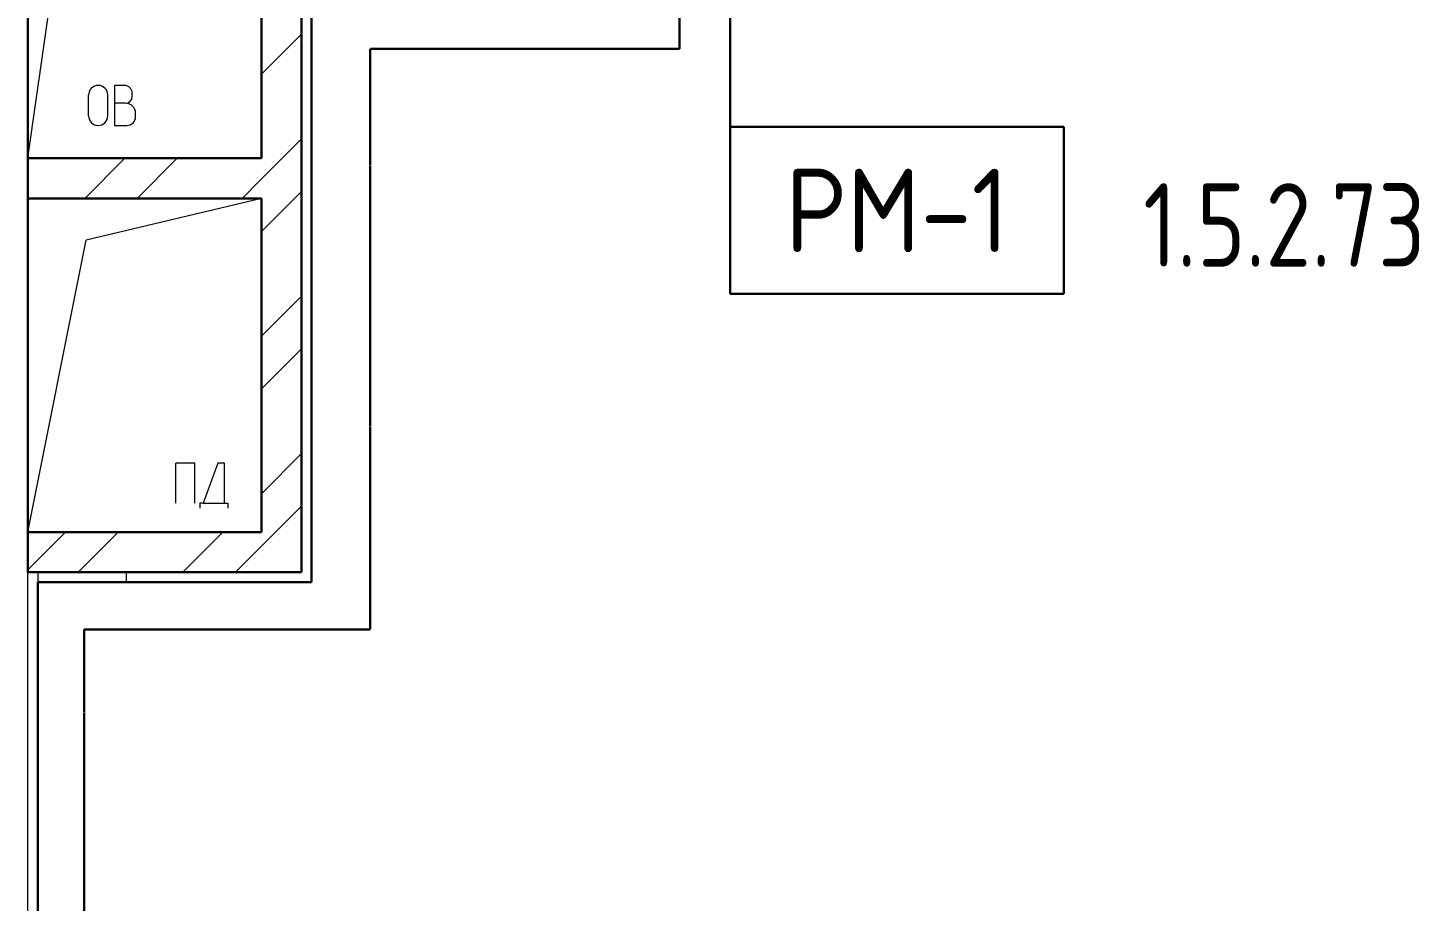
# Model space of a CAD drawing. Header units: millimetres. Extents: x -325553 to 627452, y -28539 to 738858.
# Drawn here: x -27475 to -23306, y 193539 to 196155 of the extents above; entities that cross this region are included whole.
import ezdxf
from ezdxf.enums import TextEntityAlignment as Align

# ---------------------------------------------------------------- set-up
doc = ezdxf.new("R2010")
doc.units = ezdxf.units.MM
doc.set_wipeout_variables(frame=1)
doc.linetypes.add('штриховаяX2', pattern=[1.5, 1, -0.5])
doc.layers.add('000_доп.МДУ', color=7, linetype='Continuous')
for name, color, linetype, lineweight in [('RC-Линии_связи-Адресные', 5, 'Continuous', 30), ('RC-Прочее_оборудование', 5, 'Continuous', 30), ('Стены внутренние', 7, 'Continuous', 18), ('Стены наружные', 7, 'Continuous', 18), ('Стены штриховка', 7, 'Continuous', 9)]:
    doc.layers.add(name, color=color, linetype=linetype, lineweight=lineweight)
doc.styles.add('ISOCPEUR', font='isocpeur.ttf', dxfattribs={"width": 0.9, "height": 350})
doc.styles.add('RubezhCAD', font='', dxfattribs={"oblique": 10})
doc.styles.get("Standard").update_dxf_attribs({"font": ''})
doc.styles.get('RubezhCAD').set_extended_font_data('GOST type A')
doc.styles.get('Standard').set_extended_font_data('GOST type B')

# ---------------------------------------------------------------- blocks, each defined once
blk = doc.blocks.new('1 этаж')
at = {"color": 251, "lineweight": 18, "true_color": 0x636466}
for p, q in [((-28215.8, 25506.3), (-28040.8, 26731.3)), ((-28033.6, 25633.4), (-28033.6, 25696)), ((-27976.2, 25633.4), (-27976.2, 25696)), ((-27926.1, 25724.7), (-27956.1, 25724.7)), ((-27956.1, 25724.7), (-27956.1, 25604.7)), ((-27902.8, 25691.4), (-27902.8, 25701.4)), ((-27922.8, 25671.4), (-27956.1, 25671.4)), ((-27956.1, 25604.7), (-27919.4, 25604.7)), ((-27892.8, 25631.4), (-27892.8, 25641.4)), ((-27515.8, 25386.3), (-28040.8, 25261.3)), ((-28215.8, 24386.3), (-28040.8, 25261.3)), ((-27715.2, 24592.7), (-27772.6, 24592.7)), ((-27772.6, 24472.7), (-27772.6, 24592.7)), ((-27715.2, 24472.7), (-27715.2, 24592.7)), ((-27646.4, 24592.7), (-27690.1, 24472.7)), ((-27626.7, 24592.7), (-27646.4, 24592.7)), ((-27626.7, 24472.7), (-27626.7, 24592.7)), ((-27700.1, 24472.7), (-27700.1, 24457.7)), ((-27690.1, 24472.7), (-27700.1, 24472.7)), ((-27690.1, 24472.7), (-27626.7, 24472.7)), ((-27626.7, 24472.7), (-27616.7, 24472.7)), ((-27616.7, 24472.7), (-27616.7, 24457.7))]:
    blk.add_line(p, q, dxfattribs=at)
for centre, radius, start, end in [((-28004.9, 25696), 28.7, 0, 180), ((-27926.1, 25701.4), 23.3, 0, 90), ((-27922.8, 25691.4), 20, 270, 0), ((-27922.8, 25641.4), 30, 0, 90), ((-28004.9, 25633.4), 28.7, 180, 0), ((-27919.4, 25631.4), 26.7, 270, 0)]:
    blk.add_arc(centre, radius, start, end, dxfattribs=at)
at = {"layer": 'Стены внутренние', "color": 251, "lineweight": 30, "true_color": 0x636466}
for p, q in [((-28215.8, 25506.3), (-28215.8, 26856.3)), ((-28215.8, 24386.3), (-28215.8, 25386.3))]:
    blk.add_line(p, q, dxfattribs=at)
at = {"layer": 'Стены внутренние', "color": 251, "true_color": 0x636466}
blk.add_line((-28215.8, 19611.3), (-28215.8, 24266.3), dxfattribs=at)
at = {"layer": 'Стены наружные', "color": 251, "lineweight": 30, "true_color": 0x636466}
for p, q in [((-27515.8, 26856.3), (-27515.8, 25506.3)), ((-27395.8, 24266.3), (-27395.8, 26676.3)), ((-27365.8, 24236.3), (-27365.8, 26676.3)), ((-27515.8, 25506.3), (-28215.8, 25506.3)), ((-28215.8, 25506.3), (-28215.8, 25386.3)), ((-28215.8, 25386.3), (-27515.8, 25386.3)), ((-27515.8, 25386.3), (-27515.8, 24386.3)), ((-27515.8, 24386.3), (-28215.8, 24386.3)), ((-28215.8, 24386.3), (-28215.8, 24266.3)), ((-27395.8, 24266.3), (-28215.8, 24266.3)), ((-28185.8, 19611.3), (-28185.8, 24236.3)), ((-28185.8, 24236.3), (-27365.8, 24236.3))]:
    blk.add_line(p, q, dxfattribs=at)
at = {"layer": 'Стены наружные', "color": 251, "linetype": 'Continuous', "lineweight": 9, "true_color": 0x636466}
for p, q in [((-27515.8, 25758.7), (-27395.8, 25878.7)), ((-27515.8, 25444.4), (-27395.8, 25564.4)), ((-28045.4, 25386.3), (-27925.4, 25506.3)), ((-27888.3, 25386.3), (-27768.3, 25506.3)), ((-27573.9, 25386.3), (-27515.8, 25444.4)), ((-27515.8, 25287.3), (-27395.8, 25407.3)), ((-27515.8, 24973), (-27395.8, 25093)), ((-27515.8, 24815.8), (-27395.8, 24935.8)), ((-27515.8, 24501.5), (-27395.8, 24621.5)), ((-27473.9, 24386.3), (-27395.8, 24464.3)), ((-28215.8, 24273), (-28102.5, 24386.3)), ((-28065.3, 24266.3), (-27945.3, 24386.3)), ((-27751, 24266.3), (-27631, 24386.3)), ((-27593.9, 24266.3), (-27473.9, 24386.3)), ((-27919.8, 24236.3), (-27919.8, 24266.3))]:
    blk.add_line(p, q, dxfattribs=at)
at = {"layer": 'Стены штриховка', "color": 251, "true_color": 0x636466}
blk.add_line((-28185.8, 24266.3), (-28185.8, 24236.3), dxfattribs=at)
blk = doc.blocks.new('РМ1')
at = {"layer": 'RC-Прочее_оборудование'}
blk.add_point((0, 0), dxfattribs=at)
blk.add_attdef('PSTN', text='', height=2.5, dxfattribs=at).set_placement((5.721, 2.541), align=Align.BOTTOM_CENTER)
blk.add_wipeout([(4.999, 2.501), (4.999, -2.501), (-4.999, -2.501), (-4.999, 2.501)]).dxf.layer = 'RC-Прочее_оборудование'
blk.add_wipeout([(-4.999, -2.501), (-4.999, 2.501), (4.999, 2.501), (4.999, -2.501)]).dxf.layer = 'RC-Прочее_оборудование'
for p, q in [((-4.999, 2.501), (4.999, 2.501)), ((-4.999, -2.501), (-4.999, 2.501)), ((-4.999, 2.501), (-4.999, 2.501)), ((4.999, 2.501), (4.999, -2.501)), ((4.999, -2.501), (-4.999, -2.501))]:
    blk.add_line(p, q, dxfattribs=at)
at = {"layer": 'RC-Прочее_оборудование', "ltscale": 100, "style": 'ISOCPEUR', "width": 0.9}
blk.add_text('РМ-1', height=2.5, dxfattribs=at).set_placement((0.001, -0.001), align=Align.MIDDLE)

msp = doc.modelspace()

# ---------------------------------------------------------------- linework, layer by layer
at = {"color": 1, "lineweight": 30}
msp.add_lwpolyline([(-25370.4, 195608.2), (-25370.4, 196274.5)], dxfattribs=at)
at = {"layer": 'RC-Линии_связи-Адресные', "color": 3, "linetype": 'штриховаяX2', "ltscale": 2}
for p, q in [((-25522.6, 196274.5), (-25522.6, 196092.3)), ((-25522.6, 196092.3), (-26449, 196092.3)), ((-26449, 196092.3), (-26449, 194352.4)), ((-26449, 194352.4), (-27306.3, 194352.4)), ((-27306.3, 194352.4), (-27306.3, 188311.9))]:
    msp.add_line(p, q, dxfattribs=at)

# ---------------------------------------------------------------- block references
at = {"layer": '000_доп.МДУ', "color": 7, "lineweight": 0}
msp.add_blockref('1 этаж', (740.6, 170258), dxfattribs=at)

# ---------------------------------------------------------------- next in the draw order: block references
ref = msp.add_blockref('РМ1', (-24870.4, 195608.2), dxfattribs=dict(xscale=100, yscale=100, zscale=100))
ref.add_attrib('PSTN', '1.5.2.73', dxfattribs={"layer": 'RC-Прочее_оборудование', "color": 0, "height": 250, "style": 'RubezhCAD'}).set_placement((-23709.8, 195689.6), align=Align.TOP_CENTER)

doc.saveas('drawing.dxf')
